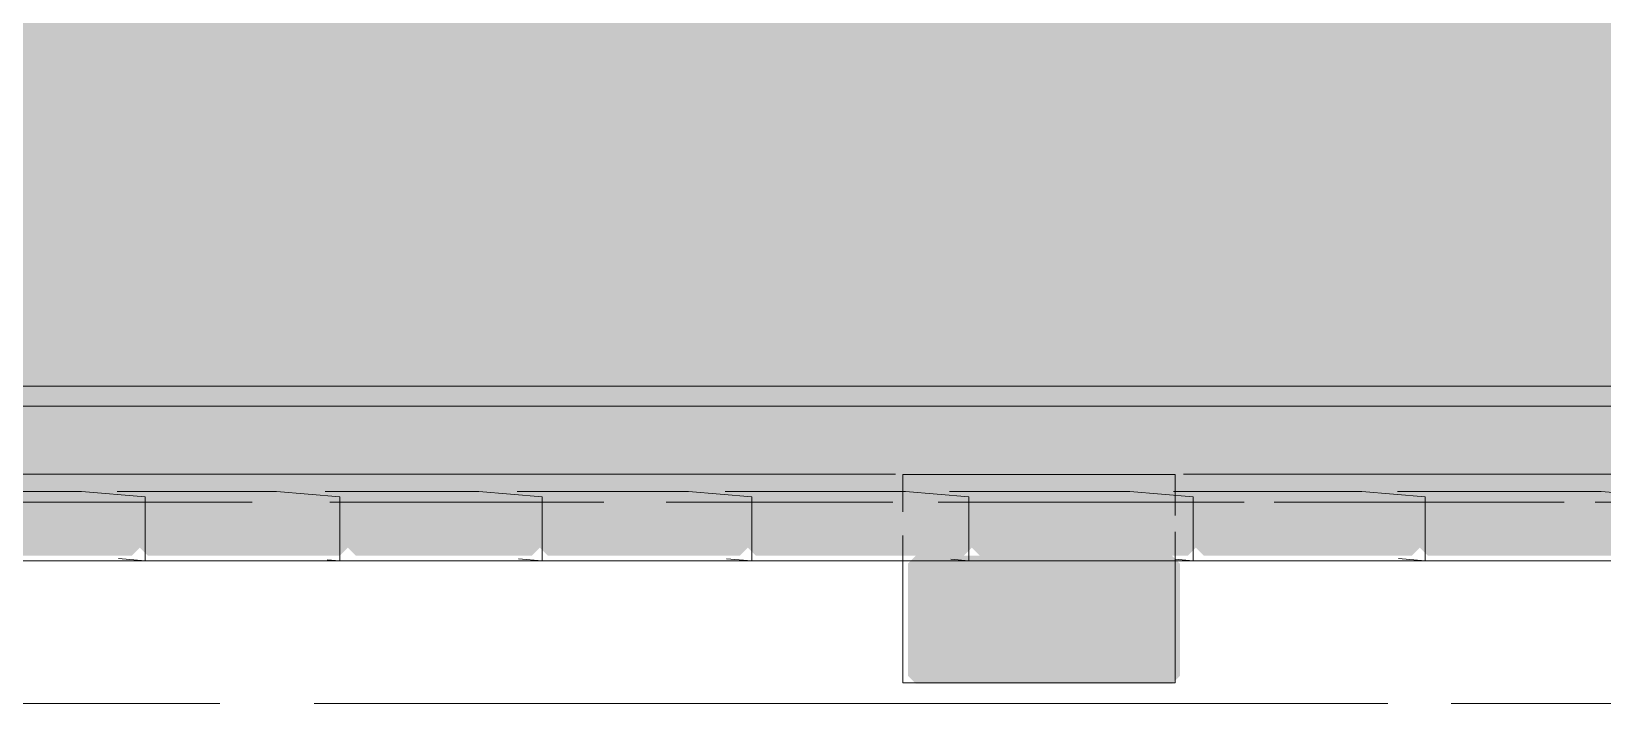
# Model space of a CAD drawing. Header units: millimetres. Extents: x 0 to 84100, y 0 to 59400.
# Drawn here: x 38316 to 39298, y 18577 to 18997 of the extents above; entities that cross this region are included whole.
import ezdxf

# ---------------------------------------------------------------- set-up
doc = ezdxf.new("R2010")
doc.units = ezdxf.units.MM
doc.layers.add('10_見えがかり', color=7, linetype='Continuous', lineweight=13)
doc.layers.add('12_見えがかり（ガラス）', color=5, linetype='Continuous', lineweight=9)

msp = doc.modelspace()

# ---------------------------------------------------------------- hatches: boundary and pattern name
at = {"layer": '10_見えがかり', "true_color": 0xe9dcc4}
for points in [[(42439.04, 19049.71), (42529.04, 19049.71), (42539.04, 19039.71), (42729.04, 19039.71), (42739.04, 19029.71), (42829.04, 19029.71), (42839.04, 19019.71), (42929.04, 19019.71), (42939.04, 19009.71), (43029.04, 19009.71), (43039.04, 18999.71), (43129.04, 18999.71), (43139.04, 18989.71), (43229.04, 18989.71), (43239.04, 18979.71), (43429.04, 18979.71), (43439.04, 18969.71), (43529.04, 18969.71), (43539.04, 18959.71), (43629.04, 18959.71), (43639.04, 18949.71), (43729.04, 18949.71), (43739.04, 18939.71), (43829.04, 18939.71), (43839.04, 18929.71), (43929.04, 18929.71), (43939.04, 18919.71), (44029.04, 18919.71), (44039.04, 18909.71), (44229.04, 18909.71), (44239.04, 18899.71), (44329.04, 18899.71), (44339.04, 18889.71), (44429.04, 18889.71), (44439.04, 18879.71), (44529.04, 18879.71), (44539.04, 18869.71), (44629.04, 18869.71), (44639.04, 18859.71), (44729.04, 18859.71), (44739.04, 18849.71), (44829.04, 18849.71), (44834.04, 18844.71), (44834.04, 18834.71), (44829.04, 18829.71), (44819.04, 18829.71), (44809.04, 18819.71), (44799.04, 18819.71), (44789.04, 18809.71), (44779.04, 18809.71), (44774.04, 18804.71), (44779.04, 18799.71), (44839.04, 18799.71), (44844.04, 18794.71), (44844.04, 18784.71), (44839.04, 18779.71), (44729.04, 18779.71), (36769.04, 18779.71), (36759.04, 18789.71), (36659.04, 18789.71), (36649.04, 18799.71), (36559.04, 18799.71), (36549.04, 18809.71), (36449.04, 18809.71), (36439.04, 18819.71), (36349.04, 18819.71), (36339.04, 18829.71), (36249.04, 18829.71), (36239.04, 18839.71), (36139.04, 18839.71), (36129.04, 18849.71), (35929.04, 18849.71), (35919.04, 18859.71), (35829.04, 18859.71), (35819.04, 18869.71), (35729.04, 18869.71), (35719.04, 18879.71), (35619.04, 18879.71), (35609.04, 18889.71), (35519.04, 18889.71), (35509.04, 18899.71), (35409.04, 18899.71), (35399.04, 18909.71), (35209.04, 18909.71), (35199.04, 18919.71), (35099.04, 18919.71), (35089.04, 18929.71), (34999.04, 18929.71), (34989.04, 18939.71), (34989.04, 18939.71), (34889.04, 18939.71), (34879.04, 18949.71), (34879.04, 18949.71), (34789.04, 18949.71), (34779.04, 18959.71), (34779.04, 18959.71), (34689.04, 18959.71), (34679.04, 18969.71), (34679.04, 18969.71), (34579.04, 18969.71), (34569.04, 18979.71), (34569.04, 18979.71), (34369.04, 18979.71), (34359.04, 18989.71), (34269.04, 18989.71), (34264.04, 18994.71), (34264.04, 19004.71), (34279.04, 19019.71), (34289.04, 19019.71), (34299.04, 19029.71), (34309.04, 19029.71), (34319.04, 19039.71), (34329.04, 19039.71), (34339.04, 19049.71), (34349.04, 19049.71), (34359.04, 19059.71), (35439.04, 19059.71), (35449.04, 19049.71), (35539.04, 19049.71), (35549.04, 19039.71), (40889.04, 19039.71), (40899.04, 19049.71), (40909.04, 19049.71), (40919.04, 19059.71), (42429.04, 19059.71)], [(38384.04, 18674.71), (38379.04, 18669.71), (38279.04, 18669.71), (38274.04, 18674.71), (38274.04, 18699.71), (38384.04, 18699.71)], [(38514.04, 18674.71), (38509.04, 18669.71), (38389.04, 18669.71), (38384.04, 18674.71), (38384.04, 18699.71), (38514.04, 18699.71)], [(38634.04, 18674.71), (38629.04, 18669.71), (38519.04, 18669.71), (38514.04, 18674.71), (38514.04, 18699.71), (38634.04, 18699.71)], [(38764.04, 18674.71), (38759.04, 18669.71), (38639.04, 18669.71), (38634.04, 18674.71), (38634.04, 18699.71), (38764.04, 18699.71)], [(38904.04, 18674.71), (38899.04, 18669.71), (38769.04, 18669.71), (38764.04, 18674.71), (38764.04, 18699.71), (38904.04, 18699.71)], [(39044.04, 18674.71), (39039.04, 18669.71), (38909.04, 18669.71), (38904.04, 18674.71), (38904.04, 18699.71), (39044.04, 18699.71)], [(39184.04, 18674.71), (39179.04, 18669.71), (39049.04, 18669.71), (39044.04, 18674.71), (39044.04, 18699.71), (39184.04, 18699.71)], [(39334.04, 18674.71), (39329.04, 18669.71), (39189.04, 18669.71), (39184.04, 18674.71), (39184.04, 18699.71), (39334.04, 18699.71)], [(39034.04, 18594.71), (39029.04, 18589.71), (38869.04, 18589.71), (38864.04, 18594.71), (38864.04, 18664.71), (38869.04, 18669.71), (39029.04, 18669.71), (39034.04, 18664.71)]]:
    msp.add_hatch(color=8, dxfattribs=at).paths.add_polyline_path(points)
at = {"layer": '12_見えがかり（ガラス）', "true_color": 0xdce9f2}
msp.add_hatch(color=8, dxfattribs=at).paths.add_polyline_path([(34569.04, 18979.71), (34579.04, 18969.71), (34679.04, 18969.71), (34689.04, 18959.71), (34779.04, 18959.71), (34789.04, 18949.71), (34879.04, 18949.71), (34889.04, 18939.71), (34989.04, 18939.71), (34999.04, 18929.71), (35089.04, 18929.71), (35099.04, 18919.71), (35199.04, 18919.71), (35209.04, 18909.71), (35399.04, 18909.71), (35409.04, 18899.71), (35509.04, 18899.71), (35519.04, 18889.71), (35609.04, 18889.71), (35619.04, 18879.71), (35719.04, 18879.71), (35729.04, 18869.71), (35819.04, 18869.71), (35829.04, 18859.71), (35919.04, 18859.71), (35929.04, 18849.71), (36129.04, 18849.71), (36139.04, 18839.71), (36239.04, 18839.71), (36249.04, 18829.71), (36339.04, 18829.71), (36349.04, 18819.71), (36439.04, 18819.71), (36449.04, 18809.71), (36549.04, 18809.71), (36559.04, 18799.71), (36649.04, 18799.71), (36659.04, 18789.71), (36759.04, 18789.71), (36769.04, 18779.71), (44729.04, 18779.71), (44739.04, 18769.71), (44849.04, 18769.71), (44864.04, 18754.71), (44864.04, 18704.71), (44859.04, 18699.71), (36879.04, 18699.71), (36869.04, 18709.71), (36759.04, 18709.71), (36749.04, 18719.71), (36639.04, 18719.71), (36629.04, 18729.71), (36519.04, 18729.71), (36509.04, 18739.71), (36399.04, 18739.71), (36389.04, 18749.71), (36279.04, 18749.71), (36269.04, 18759.71), (36159.04, 18759.71), (36149.04, 18769.71), (36039.04, 18769.71), (36029.04, 18779.71), (35919.04, 18779.71), (35909.04, 18789.71), (35799.04, 18789.71), (35789.04, 18799.71), (35679.04, 18799.71), (35669.04, 18809.71), (35559.04, 18809.71), (35549.04, 18819.71), (35439.04, 18819.71), (35429.04, 18829.71), (35319.04, 18829.71), (35309.04, 18839.71), (35199.04, 18839.71), (35189.04, 18849.71), (35079.04, 18849.71), (35069.04, 18859.71), (34959.04, 18859.71), (34949.04, 18869.71), (34839.04, 18869.71), (34829.04, 18879.71), (34719.04, 18879.71), (34709.04, 18889.71), (34599.04, 18889.71), (34589.04, 18899.71), (34479.04, 18899.71), (34469.04, 18909.71), (34359.04, 18909.71), (34349.04, 18919.71), (34249.04, 18919.71), (34244.04, 18924.71), (34244.04, 18974.71), (34249.04, 18979.71)])

# ---------------------------------------------------------------- linework, layer by layer
at = {"layer": '10_見えがかり'}
for points in [[(41346.87, 18775.71), (37346.87, 18775.71), (36978.82, 18775.71), (36863.97, 18775.71), (36863.97, 18784.37), (36759.97, 18784.37), (36759.97, 18793.04), (36655.97, 18793.04), (36655.97, 18801.71), (36551.97, 18801.71)], [(37900.46, 18720.71), (38446.77, 18720.71)], [(38446.77, 18720.71), (38856.39, 18720.71)], [(38860.9, 18720.38), (39031.08, 18720.38), (39031.08, 18694.87)], [(38860.9, 18697.12), (38860.9, 18720.38)], [(39036.22, 18720.71), (39668.69, 18720.71)], [(38259.97, 18709.87), (38347.64, 18709.87)], [(38347.64, 18709.87), (38387.35, 18706.54), (38387.35, 18666.54), (38270.22, 18666.54), (38261, 18667.32)], [(38369.97, 18709.87), (38469.42, 18709.87)], [(38469.42, 18709.87), (38509.11, 18706.54), (38509.11, 18666.54), (38387.34, 18666.54), (38370.66, 18667.94)], [(38499.97, 18709.87), (38595.83, 18709.87)], [(38595.83, 18709.87), (38635.5, 18706.54), (38635.5, 18666.54), (38509.1, 18666.54), (38501.06, 18667.22)], [(38619.97, 18709.87), (38726.87, 18709.87)], [(38726.87, 18709.87), (38766.51, 18706.54), (38766.51, 18666.54), (38635.48, 18666.54), (38620.74, 18667.78)], [(38749.97, 18709.87), (38862.54, 18709.87)], [(38862.54, 18709.87), (38902.15, 18706.54), (38902.15, 18666.54), (38766.5, 18666.54), (38750.7, 18667.87)], [(38889.97, 18709.87), (39002.83, 18709.87)], [(39002.83, 18709.87), (39042.41, 18706.54), (39042.41, 18666.54), (38902.14, 18666.54), (38890.9, 18667.49)], [(39029.97, 18709.87), (39147.73, 18709.87)], [(39147.73, 18709.87), (39187.29, 18706.54), (39187.29, 18666.54), (39042.39, 18666.54), (39030.88, 18667.51)], [(39169.97, 18709.87), (39297.25, 18709.87)], [(39297.25, 18709.87), (39336.78, 18706.54), (39336.78, 18666.54), (39187.27, 18666.54), (39170.66, 18667.94)], [(39031.08, 18684.55), (39031.08, 18590.38), (38860.9, 18590.38), (38860.9, 18682.3)], [(37996.17, 18577.37), (38365.43, 18577.37)], [(38365.43, 18577.37), (38434.16, 18577.37)], [(38493.08, 18577.37), (38777.85, 18577.37)], [(38777.85, 18577.37), (39164.04, 18577.37)], [(39203.64, 18577.37), (39233.35, 18577.37)], [(39233.35, 18577.37), (39731.83, 18577.37)]]:
    msp.add_lwpolyline(points, dxfattribs=at)
at = {"layer": '12_見えがかり（ガラス）'}
for points in [[(38262.52, 18763.21), (38375.73, 18763.21)], [(38375.73, 18763.21), (38493.43, 18763.21)], [(38493.43, 18763.21), (38615.6, 18763.21)], [(38615.6, 18763.21), (38742.24, 18763.21)], [(38742.24, 18763.21), (38873.35, 18763.21)], [(38873.35, 18763.21), (39008.94, 18763.21)], [(39008.94, 18763.21), (39148.99, 18763.21)], [(39148.99, 18763.21), (39293.51, 18763.21)], [(39293.51, 18763.21), (39442.48, 18763.21)], [(38271.96, 18703.21), (38375.73, 18703.21)], [(38375.73, 18703.21), (38454.2, 18703.21)], [(38502.82, 18703.21), (38615.6, 18703.21)], [(38615.6, 18703.21), (38674.05, 18703.21)], [(38713.01, 18703.21), (38742.24, 18703.21)], [(38742.24, 18703.21), (38854.62, 18703.21)], [(38883.04, 18703.21), (39008.94, 18703.21)], [(39008.94, 18703.21), (39074.3, 18703.21)], [(39092.97, 18703.21), (39148.99, 18703.21)], [(39148.99, 18703.21), (39274.24, 18703.21)], [(39293.51, 18703.21), (39442.48, 18703.21)]]:
    msp.add_lwpolyline(points, dxfattribs=at)

doc.saveas('drawing.dxf')
